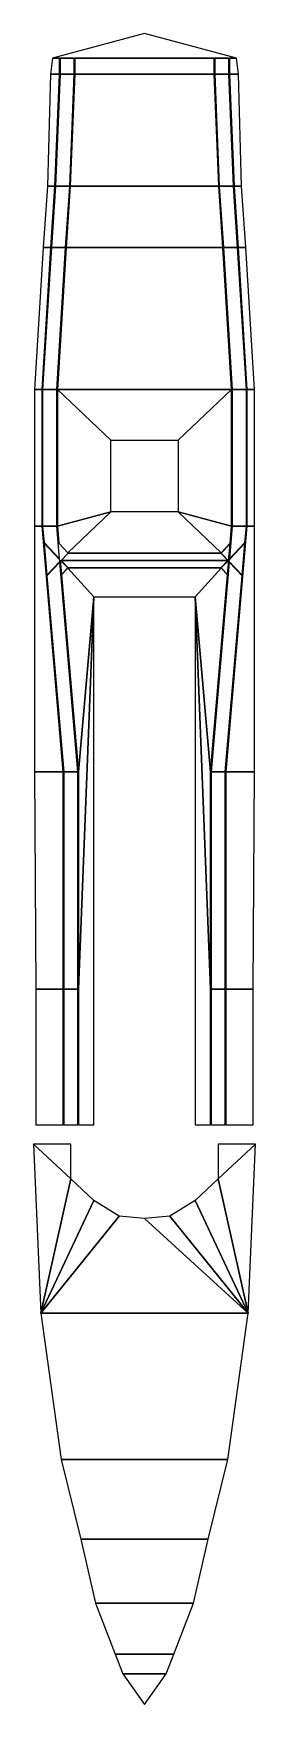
# Model space of a CAD drawing. Extents: x -3.8 to 3.8, y -28.5 to 28.3.
import ezdxf

# ---------------------------------------------------------------- set-up
doc = ezdxf.new("R2010")
doc.units = 0
doc.layers.add('DECK', color=2, linetype='CONTINUOUS')

msp = doc.modelspace()

# ---------------------------------------------------------------- linework, layer by layer
at = {"layer": 'DECK'}
for points in [[(0, 28.3, 1.77), (-3.12, 27.46, 1.77), (3.12, 27.46, 1.77), (0, 28.3, 1.77)], [(-3.12, 27.46, 1.77), (-3.19, 26.91, 1.77), (-2.89, 26.91, 1.77), (-2.89, 27.46, 1.77)], [(-2.87, 27.46, 1.77), (-2.87, 26.91, 1.77), (-2.39, 26.91, 1.77), (-2.39, 27.46, 1.77)], [(-2.37, 27.46, 1.77), (-2.37, 26.91, 1.77), (2.37, 26.91, 1.77), (2.37, 27.46, 1.77)], [(2.39, 27.46, 1.77), (2.39, 26.91, 1.77), (2.87, 26.91, 1.77), (2.87, 27.46, 1.77)], [(2.89, 27.46, 1.77), (2.89, 26.91, 1.77), (3.19, 26.91, 1.77), (3.12, 27.46, 1.77)], [(-3.19, 26.91, 1.77), (-3.3, 23.11, 1.72), (-3.04, 23.11, 1.72), (-2.89, 26.91, 1.77)], [(-2.87, 26.91, 1.77), (-3.02, 23.11, 1.72), (-2.54, 23.11, 1.72), (-2.39, 26.91, 1.77)], [(-2.37, 26.91, 1.77), (-2.52, 23.11, 1.72), (2.52, 23.11, 1.72), (2.37, 26.91, 1.77)], [(2.39, 26.91, 1.77), (2.54, 23.11, 1.72), (3.02, 23.11, 1.72), (2.87, 26.91, 1.77)], [(2.89, 26.91, 1.77), (3.04, 23.11, 1.72), (3.3, 23.11, 1.72), (3.19, 26.91, 1.77)], [(-3.3, 23.11, 1.72), (-3.44, 21.02, 1.69), (-3.18, 21.02, 1.69), (-3.04, 23.11, 1.72)], [(-3.02, 23.11, 1.72), (-3.16, 21.02, 1.69), (-2.68, 21.02, 1.69), (-2.54, 23.11, 1.72)], [(-2.52, 23.11, 1.72), (-2.66, 21.02, 1.69), (2.66, 21.02, 1.69), (2.52, 23.11, 1.72)], [(2.54, 23.11, 1.72), (2.68, 21.02, 1.69), (3.16, 21.02, 1.69), (3.02, 23.11, 1.72)], [(3.04, 23.11, 1.72), (3.18, 21.02, 1.69), (3.44, 21.02, 1.69), (3.3, 23.11, 1.72)], [(-3.44, 21.02, 1.69), (-3.74, 16.19, 1.69), (-3.48, 16.19, 1.69), (-3.18, 21.02, 1.69)], [(-3.16, 21.02, 1.69), (-3.46, 16.19, 1.69), (-2.98, 16.19, 1.69), (-2.68, 21.02, 1.69)], [(-2.66, 21.02, 1.69), (-2.96, 16.19, 1.69), (2.96, 16.19, 1.69), (2.66, 21.02, 1.69)], [(2.68, 21.02, 1.69), (2.98, 16.19, 1.69), (3.46, 16.19, 1.69), (3.16, 21.02, 1.69)], [(3.18, 21.02, 1.69), (3.48, 16.19, 1.69), (3.74, 16.19, 1.69), (3.44, 21.02, 1.69)], [(-3.74, 16.19, 1.69), (-3.74, 11.54, 1.69), (-3.48, 11.54, 1.69), (-3.48, 16.19, 1.69)], [(-3.46, 16.19, 1.69), (-3.46, 11.54, 1.69), (-2.98, 11.54, 1.69), (-2.98, 16.19, 1.69)], [(-2.96, 16.19, 1.69), (-2.96, 11.54, 1.69), (-1.14, 12.03, 1.69), (-1.14, 14.47, 1.69)], [(-2.96, 16.19, 1.69), (-1.14, 14.47, 1.69), (1.14, 14.47, 1.69), (2.96, 16.19, 1.69)], [(1.14, 14.47, 1.69), (1.14, 12.03, 1.69), (2.96, 11.54, 1.69), (2.96, 16.19, 1.69)], [(2.98, 16.19, 1.69), (2.98, 11.54, 1.69), (3.46, 11.54, 1.69), (3.46, 16.19, 1.69)], [(3.48, 16.19, 1.69), (3.48, 11.54, 1.69), (3.74, 11.54, 1.69), (3.74, 16.19, 1.69)], [(-2.96, 11.54, 1.69), (-2.91, 10.958, 1.69), (-2.6, 10.63, 1.69), (-1.14, 12.03, 1.69)], [(-1.14, 12.03, 1.69), (-2.6, 10.63, 1.69), (2.6, 10.63, 1.69), (1.14, 12.03, 1.69)], [(1.14, 12.03, 1.69), (2.6, 10.63, 1.69), (2.91, 10.958, 1.69), (2.96, 11.54, 1.69)], [(-3.74, 11.54, 1.69), (-3.74, 3.18, 1.69), (-2.76, 3.18, 1.69), (-3.48, 11.54, 1.69)], [(-3.46, 11.54, 1.69), (-3.413, 10.99, 1.69), (-2.884, 10.431, 1.69), (-2.98, 11.54, 1.69)], [(3.48, 11.54, 1.69), (2.76, 3.18, 1.69), (3.74, 3.18, 1.69), (3.74, 11.54, 1.69)], [(2.98, 11.54, 1.69), (2.884, 10.431, 1.69), (3.413, 10.99, 1.69), (3.46, 11.54, 1.69)], [(-3.411, 10.967, 1.69), (-3.316, 9.873, 1.69), (-2.876, 10.338, 1.69), (-2.883, 10.409, 1.69)], [(2.609, 10.62, 1.69), (2.858, 10.357, 1.69), (2.908, 10.935, 1.69)], [(2.883, 10.409, 1.69), (2.858, 10.357, 1.71), (3.316, 9.873, 1.69), (3.411, 10.967, 1.69)], [(-3.315, 9.854, 1.69), (-2.74, 3.18, 1.69), (-2.26, 3.18, 1.69), (-2.875, 10.319, 1.69)], [(-2.861, 10.385, 1.69), (-2.819, 9.899, 1.69), (-2.609, 10.12, 1.69)], [(-2.6, 10.61, 1.69), (-2.827, 10.37, 1.69), (2.827, 10.37, 1.69), (2.6, 10.61, 1.69)], [(-2.827, 10.37, 1.69), (-2.6, 10.13, 1.69), (2.6, 10.13, 1.69), (2.827, 10.37, 1.69)], [(2.875, 10.319, 1.69), (2.26, 3.18, 1.69), (2.74, 3.18, 1.69), (3.315, 9.854, 1.69)], [(2.609, 10.12, 1.69), (2.819, 9.899, 1.69), (2.861, 10.385, 1.69)], [(-2.6, 10.11, 1.69), (-2.817, 9.88, 1.69), (-2.24, 3.18, 1.69), (-1.72, 9.14, 1.69)], [(-2.6, 10.11, 1.69), (-1.72, 9.14, 1.69), (1.72, 9.14, 1.69), (2.6, 10.11, 1.69)], [(2.6, 10.11, 1.69), (1.72, 9.14, 1.69), (2.24, 3.18, 1.69), (2.817, 9.88, 1.69)], [(-2.24, -4.21, 1.69), (-2.24, -8.82, 1.69), (-1.72, -8.82, 1.69), (-1.72, 9.14, 1.69)], [(-2.24, 3.18, 1.69), (-2.24, 3.18, 1.69), (-2.24, -4.21, 1.69), (-1.72, 9.14, 1.69)], [(1.72, 9.14, 1.69), (1.72, -8.82, 1.69), (2.24, -8.82, 1.69), (2.24, -4.21, 1.69)], [(1.72, 9.14, 1.69), (1.72, 9.14, 1.69), (2.24, -4.21, 1.69), (2.24, 3.18, 1.69)], [(-3.74, 3.18, 1.69), (-3.69, -4.21, 1.69), (-2.76, -4.21, 1.69), (-2.76, 3.18, 1.69)], [(-2.74, 3.18, 1.69), (-2.74, -4.21, 1.69), (-2.26, -4.21, 1.69), (-2.26, 3.18, 1.69)], [(2.26, 3.18, 1.69), (2.26, -4.21, 1.69), (2.74, -4.21, 1.69), (2.74, 3.18, 1.69)], [(2.76, 3.18, 1.69), (2.76, -4.21, 1.69), (3.69, -4.21, 1.69), (3.74, 3.18, 1.69)], [(-3.69, -4.21, 1.69), (-3.69, -8.82, 1.69), (-2.76, -8.82, 1.69), (-2.76, -4.21, 1.69)], [(-2.74, -4.21, 1.69), (-2.74, -8.82, 1.69), (-2.26, -8.82, 1.69), (-2.26, -4.21, 1.69)], [(2.26, -4.21, 1.69), (2.26, -8.82, 1.69), (2.74, -8.82, 1.69), (2.74, -4.21, 1.69)], [(2.76, -4.21, 1.69), (2.76, -8.82, 1.69), (3.69, -8.82, 1.69), (3.69, -4.21, 1.69)], [(-3.771, -9.48, 3.56), (-3.52, -15.23, 3.56), (-2.5, -10.663, 3.56)], [(-3.771, -9.48, 3.56), (-2.5, -10.663, 3.56), (-2.5, -9.48, 3.56)], [(3.771, -9.48, 3.56), (2.5, -10.663, 3.56), (3.52, -15.23, 3.56)], [(3.771, -9.48, 3.56), (2.5, -9.48, 3.56), (2.5, -10.663, 3.56)], [(-2.5, -10.663, 3.56), (-3.52, -15.23, 3.56), (-1.72, -11.39, 3.56)], [(2.5, -10.663, 3.56), (1.72, -11.39, 3.56), (3.52, -15.23, 3.56)], [(-1.72, -11.39, 3.56), (-3.52, -15.23, 3.56), (-0.86, -11.93, 3.56)], [(0, -12.01, 3.56), (-0.86, -11.93, 3.56), (-3.52, -15.23, 3.56), (3.52, -15.23, 3.56)], [(0.86, -11.93, 3.56), (0, -12.01, 3.56), (3.52, -15.23, 3.56)], [(1.72, -11.39, 3.56), (0.86, -11.93, 3.56), (3.52, -15.23, 3.56)], [(3.52, -15.23, 3.56), (-3.52, -15.23, 3.56), (-2.83, -20.21, 3.7), (2.83, -20.21, 3.7)], [(2.83, -20.21, 3.7), (-2.83, -20.21, 3.7), (-2.16, -22.91, 3.79), (2.16, -22.91, 3.79)], [(2.16, -22.91, 3.79), (-2.16, -22.91, 3.79), (-1.66, -25.09, 3.85), (1.66, -25.09, 3.85)], [(1.66, -25.09, 3.85), (-1.66, -25.09, 3.85), (-1, -26.82, 3.92), (1, -26.82, 3.92)], [(1, -26.82, 3.92), (-1, -26.82, 3.92), (-0.74, -27.49, 3.95), (0.74, -27.49, 3.95)], [(0.74, -27.49, 3.95), (-0.74, -27.49, 3.95), (0, -28.54, 4)]]:
    msp.add_3dface(points, dxfattribs=at)

doc.saveas('drawing.dxf')
